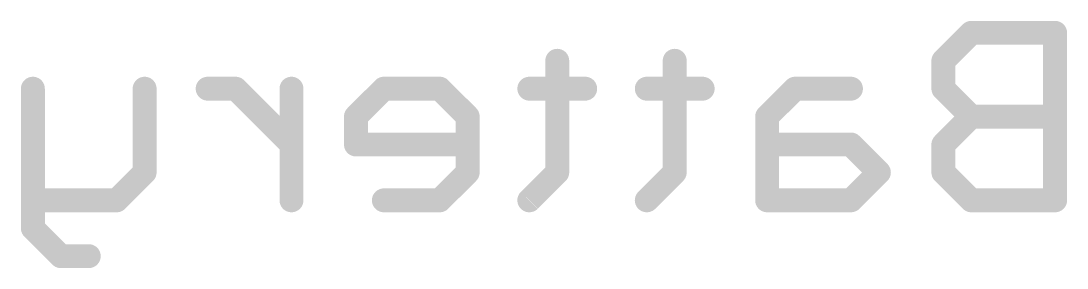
# Model space of a CAD drawing. Extents: x -18.7 to 68.6, y -5.3 to 63.6.
# Drawn here: x 59.184 to 63.627, y 12.209 to 13.259 of the extents above; entities that cross this region are included whole.
import ezdxf

# ---------------------------------------------------------------- set-up
doc = ezdxf.new("R2010")
doc.units = 0
doc.layers.add('22', color=4, linetype='CONTINUOUS')

msp = doc.modelspace()

# ---------------------------------------------------------------- linework, layer by layer
at = {"layer": '22', "const_width": 0.1016}
for points in [[(63.2203, 13.2086), (63.1017, 13.09)], [(63.5762, 13.2086), (63.2203, 13.2086)], [(63.5762, 12.4968), (63.5762, 13.2086)], [(61.4618, 13.09), (61.4618, 12.6154)], [(61.9607, 13.09), (61.9607, 12.6154)], [(63.1017, 13.09), (63.1017, 12.9713)], [(59.2349, 12.9713), (59.2349, 12.3782)], [(59.7094, 12.9713), (59.7094, 12.6154)], [(60.0958, 12.9713), (59.9772, 12.9713)], [(60.3331, 12.7341), (60.0958, 12.9713)], [(60.3331, 12.4968), (60.3331, 12.9713)], [(60.7256, 12.9713), (60.6069, 12.8527)], [(60.9628, 12.9713), (60.7256, 12.9713)], [(61.0815, 12.8527), (60.9628, 12.9713)], [(61.5804, 12.9713), (61.3432, 12.9713)], [(62.0794, 12.9713), (61.8421, 12.9713)], [(62.4719, 12.9713), (62.3532, 12.8527)], [(62.7092, 12.9713), (62.4719, 12.9713)], [(63.1017, 12.9713), (63.2203, 12.8527)], [(60.6069, 12.8527), (60.6069, 12.7341)], [(61.0815, 12.6154), (61.0815, 12.8527)], [(62.3532, 12.8527), (62.3532, 12.4968)], [(63.2203, 12.8527), (63.1017, 12.7341)], [(63.5762, 12.8527), (63.2203, 12.8527)], [(60.6069, 12.7341), (61.0815, 12.7341)], [(62.7092, 12.7341), (62.3532, 12.7341)], [(62.8278, 12.6154), (62.7092, 12.7341)], [(63.1017, 12.7341), (63.1017, 12.6154)], [(59.7094, 12.6154), (59.5908, 12.4968)], [(60.9628, 12.4968), (61.0815, 12.6154)], [(61.4618, 12.6154), (61.3432, 12.4968)], [(61.9607, 12.6154), (61.8421, 12.4968)], [(62.7092, 12.4968), (62.8278, 12.6154)], [(63.1017, 12.6154), (63.2203, 12.4968)], [(59.5908, 12.4968), (59.2349, 12.4968)], [(60.7256, 12.4968), (60.9628, 12.4968)], [(62.3532, 12.4968), (62.7092, 12.4968)], [(63.2203, 12.4968), (63.5762, 12.4968)], [(59.2349, 12.3782), (59.3535, 12.2595)], [(59.3535, 12.2595), (59.4721, 12.2595)]]:
    msp.add_lwpolyline(points, dxfattribs=at)
at = {"layer": '22', "const_width": 0.0508}
for points in [[(63.2203, 13.234, 1), (63.2203, 13.1832)], [(63.2383, 13.1906, 1), (63.2023, 13.2266)], [(63.6016, 13.2086, 1), (63.5508, 13.2086)], [(63.5762, 13.1832, 1), (63.5762, 13.234)], [(61.4872, 13.09, 1), (61.4364, 13.09)], [(61.9861, 13.09, 1), (61.9353, 13.09)], [(63.1271, 13.09, 1), (63.0763, 13.09)], [(63.0837, 13.1079, 1), (63.1196, 13.072)], [(59.2602, 12.9713, 1), (59.2095, 12.9713)], [(59.7348, 12.9713, 1), (59.684, 12.9713)], [(59.9772, 12.9967, 1), (59.9772, 12.9459)], [(60.1138, 12.9893, 1), (60.0778, 12.9534)], [(60.0958, 12.9459, 1), (60.0958, 12.9967)], [(60.3585, 12.9713, 1), (60.3077, 12.9713)], [(60.7256, 12.9967, 1), (60.7256, 12.9459)], [(60.7435, 12.9534, 1), (60.7076, 12.9893)], [(60.9808, 12.9893, 1), (60.9449, 12.9534)], [(60.9628, 12.9459, 1), (60.9628, 12.9967)], [(61.3432, 12.9967, 1), (61.3432, 12.9459)], [(61.5804, 12.9459, 1), (61.5804, 12.9967)], [(61.8421, 12.9967, 1), (61.8421, 12.9459)], [(62.0794, 12.9459, 1), (62.0794, 12.9967)], [(62.4719, 12.9967, 1), (62.4719, 12.9459)], [(62.4898, 12.9534, 1), (62.4539, 12.9893)], [(62.7092, 12.9459, 1), (62.7092, 12.9967)], [(63.1196, 12.9893, 1), (63.0837, 12.9534)], [(63.0763, 12.9713, 1), (63.1271, 12.9713)], [(60.6323, 12.8527, 1), (60.5815, 12.8527)], [(60.589, 12.8707, 1), (60.6249, 12.8347)], [(61.1069, 12.8527, 1), (61.0561, 12.8527)], [(61.0635, 12.8347, 1), (61.0994, 12.8707)], [(62.3786, 12.8527, 1), (62.3278, 12.8527)], [(62.3353, 12.8707, 1), (62.3712, 12.8347)], [(63.2203, 12.8781, 1), (63.2203, 12.8273)], [(63.2383, 12.8347, 1), (63.2023, 12.8707)], [(63.2023, 12.8347, 1), (63.2383, 12.8707)], [(63.5762, 12.8273, 1), (63.5762, 12.8781)], [(60.3151, 12.7161, 1), (60.351, 12.752)], [(60.6069, 12.7595, 1), (60.6069, 12.7087)], [(60.5815, 12.7341, 1), (60.6323, 12.7341)], [(61.0815, 12.7087, 1), (61.0815, 12.7595)], [(62.3532, 12.7595, 1), (62.3532, 12.7087)], [(62.7271, 12.752, 1), (62.6912, 12.7161)], [(62.7092, 12.7087, 1), (62.7092, 12.7595)], [(63.1271, 12.7341, 1), (63.0763, 12.7341)], [(63.0837, 12.752, 1), (63.1196, 12.7161)], [(59.7273, 12.5975, 1), (59.6914, 12.6334)], [(61.0994, 12.5975, 1), (61.0635, 12.6334)], [(61.4798, 12.5975, 1), (61.4438, 12.6334)], [(61.9787, 12.5975, 1), (61.9428, 12.6334)], [(62.8457, 12.5975, 1), (62.8098, 12.6334)], [(63.1196, 12.6334, 1), (63.0837, 12.5975)], [(59.684, 12.6154, 1), (59.7348, 12.6154)], [(61.0561, 12.6154, 1), (61.1069, 12.6154)], [(61.4364, 12.6154, 1), (61.4872, 12.6154)], [(61.9353, 12.6154, 1), (61.9861, 12.6154)], [(62.8098, 12.5975, 1), (62.8457, 12.6334)], [(63.0763, 12.6154, 1), (63.1271, 12.6154)], [(59.2349, 12.5222, 1), (59.2349, 12.4714)], [(59.5728, 12.5148, 1), (59.6087, 12.4788)], [(59.5908, 12.4714, 1), (59.5908, 12.5222)], [(60.7256, 12.5222, 1), (60.7256, 12.4714)], [(60.9449, 12.5148, 1), (60.9808, 12.4788)], [(60.9628, 12.4714, 1), (60.9628, 12.5222)], [(61.3252, 12.5148, 1), (61.3611, 12.4788)], [(61.8241, 12.5148, 1), (61.8601, 12.4788)], [(62.3532, 12.5222, 1), (62.3532, 12.4714)], [(62.6912, 12.5148, 1), (62.7271, 12.4788)], [(62.7092, 12.4714, 1), (62.7092, 12.5222)], [(63.2203, 12.5222, 1), (63.2203, 12.4714)], [(63.2023, 12.4788, 1), (63.2383, 12.5148)], [(63.5762, 12.4714, 1), (63.5762, 12.5222)], [(60.3077, 12.4968, 1), (60.3585, 12.4968)], [(62.3278, 12.4968, 1), (62.3786, 12.4968)], [(63.5508, 12.4968, 1), (63.6016, 12.4968)], [(59.2528, 12.3961, 1), (59.2169, 12.3602)], [(59.2095, 12.3782, 1), (59.2602, 12.3782)], [(59.3535, 12.2849, 1), (59.3535, 12.2341)], [(59.4721, 12.2341, 1), (59.4721, 12.2849)], [(59.3355, 12.2416, 1), (59.3714, 12.2775)]]:
    msp.add_lwpolyline(points, format="xyb", dxfattribs=at)

doc.saveas('drawing.dxf')
